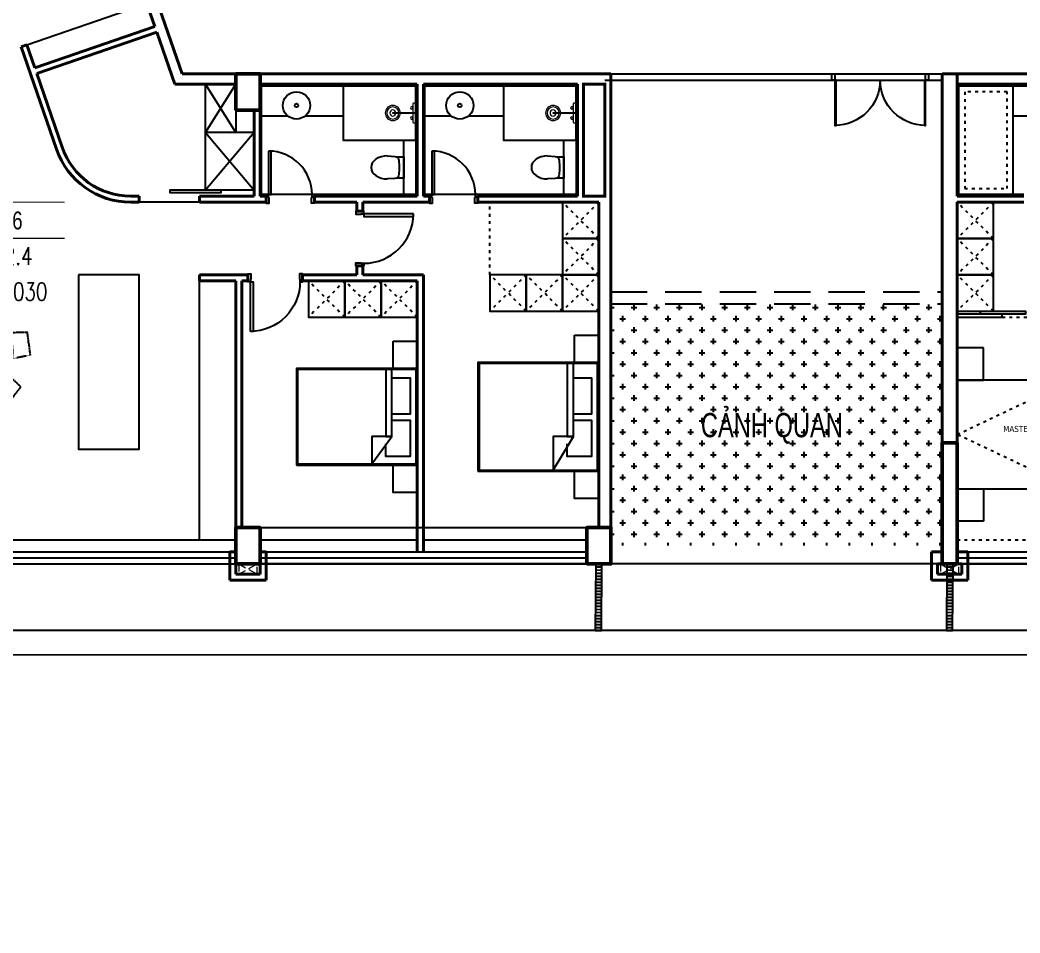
# Model space of a CAD drawing. Header units: millimetres. Extents: x -361654186 to 361255443, y -278569811 to 278836587.
# Drawn here: x -49292 to -32759, y 1469 to 16563 of the extents above; entities that cross this region are included whole.
import ezdxf
from ezdxf.enums import TextEntityAlignment as Align
from ezdxf.xclip import XClip

# ---------------------------------------------------------------- set-up
doc = ezdxf.new("R2010")
doc.units = ezdxf.units.MM
doc.header["$MEASUREMENT"] = 0
doc.header["$XCLIPFRAME"] = 0
doc.set_wipeout_variables(frame=1)
for name, pattern in [('220126_HDN_HBA typical plan$0$HIDDEN', [0.375, 0.25, -0.125]), ('220403_HDN_Penthouse Plan$0$HIDDEN', [0.375, 0.25, -0.125]), ('ACAD_ISO03W100', [30, 12, -18]), ('DASHED', [4.5, 3, -1.5]), ('HIDDEN', [0.375, 0.25, -0.125])]:
    doc.linetypes.add(name, pattern=pattern)
for name, color, linetype, lineweight in [('00_duong_QH', 7, 'Continuous', 9), ('A-NoiThat', 39, 'Continuous', 13), ('AUDIT_I_220808132811-11', 7, 'Continuous', 9), ('KT-Chuviet', 255, 'Continuous', 15), ('KT-Kich thuoc', 159, 'Continuous', 18), ('KT-lomo nuoc', 3, 'HIDDEN', 5), ('KT-Net cat', 1, 'Continuous', 40), ('KT-Net cot vach', 2, 'Continuous', 50), ('KT-Net thay', 7, 'Continuous', 15), ('KT-Net truc', 18, 'Continuous', 15)]:
    doc.layers.add(name, color=color, linetype=linetype, lineweight=lineweight)
for name, color, linetype in [('1DOOR', 1, 'Continuous'), ('1VinaPVC-Text', 9, 'Continuous'), ('220403_HDN_Penthouse Plan$0$BANQUET TABLE', 251, 'Continuous'), ('A-_FURN----_E-_N', 251, 'Continuous'), ('A-_SANIEQPT_E-_N', 251, 'Continuous'), ('A-CORE-OTLN', 6, 'Continuous'), ('A-FLOR-OVHD', 40, 'DASHED'), ('A-FLOR-STRS', 1, 'Continuous'), ('AUDIT_I_220808132811-12', 1, 'Continuous'), ('IDEA - dim', 251, 'Continuous'), ('Kaka - ph', 7, 'Continuous'), ('KT-Net manh', 139, 'Continuous'), ('Xref_ST_MBDV Cot vach 30.7.2022$0$KT-Text', 7, 'Continuous')]:
    doc.layers.add(name, color=color, linetype=linetype)
doc.styles.add('font unicode ccu', font='arial.ttf')
doc.styles.add('ROMANS', font='ROMANS.SHX')
doc.styles.add('Tahoma', font='tahoma.ttf')
doc.styles.add('Xref_ST_MBDV Cot vach 30.7.2022$0$Arial', font='arial.ttf', dxfattribs={"width": 0.7})

# ---------------------------------------------------------------- blocks, each defined once
blk = doc.blocks.new('Louvre')
for p, q in [((-390.067916277796, 975.9572027104441, 0.1512365001885502), (-295.1435544323176, 1008.729661013116, 0.1512365002144518)), ((-373.750619571656, 928.6946823777398, 0.1512365001885502), (-278.8262577261776, 961.4671406804118, 0.1512365002144518)), ((-357.4333228655159, 881.4321620450355, 0.1512365001885502), (-262.5089610200375, 914.2046203477075, 0.1512365002144518)), ((-341.1160261593759, 834.1696417123312, 0.1512365001885502), (-246.1916643138975, 866.9421000150032, 0.1512365002144518)), ((-324.7987294532359, 786.9071213796269, 0.1512365001885502), (-229.8743676077574, 819.6795796822989, 0.1512365002144518)), ((-308.4814327470958, 739.6446010469226, 0.1512365001885502), (-213.5570709016174, 772.4170593495946, 0.1512365002144518)), ((-292.1641360409558, 692.3820807142183, 0.1512365001885502), (-197.2397741954774, 725.1545390168903, 0.1512365002144518)), ((-275.8468393348157, 645.119560381514, 0.1512365001885502), (-180.9224774893373, 677.892018684186, 0.1512365002144518)), ((-259.5295426286757, 597.8570400488097, 0.1512365001885502), (-164.6051807831973, 630.6294983514817, 0.1512365002144518)), ((-243.2122459225357, 550.5945197161054, 0.1512365001885502), (-148.2878840770572, 583.3669780187774, 0.1512365002144518)), ((-226.8949492163956, 503.3319993834011, 0.1512365001885502), (-131.9705873709172, 536.1044576860731, 0.1512365002144518)), ((-210.5776525102556, 456.0694790506968, 0.1512365001885502), (-115.6532906647772, 488.8419373533688, 0.1512365002144518)), ((-194.2603558041155, 408.8069587179925, 0.1512365001885503), (-99.33599395863712, 441.5794170206646, 0.1512365002144518)), ((-177.9430590979755, 361.5444383852882, 0.1512365001885503), (-83.01869725249708, 394.3168966879603, 0.1512365002144518)), ((-161.6257623918355, 314.2819180525839, 0.1512365001885503), (-66.70140054635704, 347.054376355256, 0.1512365002144518)), ((-145.3084656856954, 267.0193977198796, 0.1512365001885503), (-50.38410384021699, 299.7918560225517, 0.1512365002144518)), ((-128.9911689795554, 219.7568773871753, 0.1512365001885503), (-34.06680713407695, 252.5293356898474, 0.1512365002144518)), ((-112.6738722734153, 172.494357054471, 0.1512365001885503), (-17.74951042793691, 205.2668153571431, 0.1512365002144518)), ((-96.35657556727529, 125.2318367217667, 0.1512365001885503), (-1.43221372179687, 158.0042950244388, 0.1512365002144518)), ((-80.03927886113524, 77.96931638906244, 0.1512365001885503), (14.88508298434317, 110.7417746917345, 0.1512365002144518)), ((-63.7219821549952, 30.70679605635814, 0.1512365001885503), (31.20237969048321, 63.47925435903016, 0.1512365002144518)), ((-47.40468544885516, -16.55572427634615, 0.1512365001885503), (47.51967639662325, 16.21673402632587, 0.1512365002144518))]:
    blk.add_line(p, q)
at = {"elevation": 0.1512365001885503}
blk.add_lwpolyline([(47.5188208874315, 16.2192119784886), (-311.4533339738846, 1055.970408101566), (-405.9933989513665, 1023.379364635679), (-47.40468544885516, -16.55572427634615)], close=True, dxfattribs=at)
blk = doc.blocks.new('P150')
for points in [[(-1.529999999999973, 0.1000000000000227), (-1.549999999999955, 0.1000000000000227), (-1.549999999999955, 0.8500000000000796), (-1.529999999999973, 0.8500000000000796)], [(-0.04999999999995453, 0.1000000000000227), (-0.06999999999993634, 0.1000000000000227), (-0.06999999999993634, 0.8500000000000796), (-0.04999999999995453, 0.8500000000000796)], [(-1.599999999999909, 0), (-1.549999999999955, 0), (-1.549999999999955, 0.1000000000000227), (-1.599999999999909, 0.1000000000000227)], [(-0.04999999999995453, 0), (0, 0), (0, 0.1000000000000227), (-0.04999999999995453, 0.1000000000000227)]]:
    blk.add_lwpolyline(points, close=True)
for centre, start, end in [((-1.549999999999955, 0.1000000000000227), 0, 90), ((-0.04999999999995453, 0.1000000000000227), 90, 180)]:
    blk.add_arc(centre, 0.7500000000000568, start, end)
blk = doc.blocks.new('TAG CAO DO SAN')
at = {"layer": 'KT-Net thay', "flags": 128}
blk.add_lwpolyline([(1526701.778855525, -266095.2298759429), (1526701.778855525, -266566.6584041911), (1527644.63591202, -266566.6584041911), (1527644.63591202, -266095.2298759429)], close=True, dxfattribs=at)
blk.add_wipeout([(1526701.778855525, -266095.2298759429), (1527644.6359120198, -266095.2298759429), (1527644.6359120198, -266566.65840419114), (1526701.778855525, -266566.65840419114)]).dxf.layer = 'KT-Net thay'
for points in [[(1526701.778855525, -266330.9441400666), (1527644.63591202, -266330.9441400666)], [(1526701.778855525, -266566.6584041911), (1527644.63591202, -266566.6584041911)]]:
    blk.add_lwpolyline(points, dxfattribs=at)
at = {"layer": 'KT-Chuviet', "color": 31, "style": 'ROMANS', "width": 0.75}
blk.add_text('DTTT:', height=117.8571320618522, dxfattribs=at).set_placement((1526748.92170835, -266507.8139601254))
at = {"layer": 'KT-Chuviet', "color": 31, "style": 'font unicode ccu', "width": 0.75}
blk.add_attdef('TÊNPHÒNG', text='', height=117.85713, dxfattribs=at).set_placement((1527175.308820772, -266213.4467624734), align=Align.MIDDLE_CENTER)
at = {"layer": 'KT-Chuviet', "color": 31, "ltscale": 15, "style": 'ROMANS', "width": 0.75, "flags": 8}
blk.add_attdef('CAO-DO', (1527091.943339912, -266507.7298381611), '', height=117.8571320618522, dxfattribs=at)
blk = doc.blocks.new('d800')
blk.add_line((760, 70), (40, 70))
for points in [[(40, 790), (40, 70), (85, 70), (85, 790)], [(50, 25), (40, 25), (40, 70), (0, 70), (0, -70), (50, -70)], [(750, 25), (760, 25), (760, 70), (800, 70), (800, -70), (750, -70)]]:
    blk.add_lwpolyline(points, close=True)
blk.add_arc((40, 70), 720, 0, 90)
blk = doc.blocks.new('d900n')
for points in [[(20, -50), (20, -40), (65, -40), (65, 0), (-65, 0), (-65, -50)], [(885, -40), (65, -40), (65, -85), (885, -85)], [(20, -850), (20, -860), (65, -860), (65, -900), (-65, -900), (-65, -850)]]:
    blk.add_lwpolyline(points, close=True)
blk.add_arc((65, -40), 820, 270, 0)
blk = doc.blocks.new('220403_HDN_Penthouse Plan$0$A$C3EC23B15')
at = {"layer": '220403_HDN_Penthouse Plan$0$BANQUET TABLE', "color": 8, "linetype": '220403_HDN_Penthouse Plan$0$HIDDEN'}
for p, q in [((109.4161423066398, 545.482148904237), (79.11080034682527, 171.7666173171019)), ((300.1110290592769, 545.4927881314652), (109.4161423066398, 545.482148904237)), ((300.1110290592769, 545.4927881314652), (490.8059158121468, 545.482148904237)), ((490.8059158121468, 545.482148904237), (521.1112577717286, 171.7666173168691))]:
    blk.add_line(p, q, dxfattribs=at)
for centre, radius, start, end in [((104.1038436582312, 171.1768834803952), 24.99999999999999, 178.6483042138502, 261.1493601646956), ((496.118214460439, 171.1768834803952), 24.99999999999999, 278.8506398287137, 1.351695779481583), ((300.2653979111928, 1066.822118149488), 941.8295144837301, 257.7392401244242, 269.9906090367983), ((299.9566602072446, 1066.822118149488), 941.8295144837301, 270.0093909698718, 282.2607598755758)]:
    blk.add_arc(centre, radius, start, end, dxfattribs=at)
blk = doc.blocks.new('220403_HDN_Penthouse Plan$0$dining')
blk.add_circle((-2632081.272624135, -10960261.05400072), 900)
blk.add_blockref('220403_HDN_Penthouse Plan$0$A$C3EC23B15', (-2632381.096482179, -10959636.05730305))
for p, rotation in [((-2632735.569048401, -10960032.11862306), 45.08728904840522), ((-2631858.32757775, -10959604.69226795), 315.6110233388363), ((-2632705.352869913, -10960562.7808056), 90.17457809681035), ((-2631459.042655415, -10959955.5297235), 270.5237342904312), ((-2632308.213325434, -10960916.0449442), 135.2618671452156), ((-2631425.593242355, -10960485.99791875), 225.4364452420259), ((-2631777.645673651, -10960884.21200066), 180.3491561936208)]:
    blk.add_blockref('220403_HDN_Penthouse Plan$0$A$C3EC23B15', p, dxfattribs=dict(rotation=rotation))
blk = doc.blocks.new('220126_HDN_HBA typical plan$0$210902_YS plan 330pm ver13$0$TOTO-WC-CW822J')
at = {"color": 0}
blk.add_lwpolyline([(-177.2072506700642, -119.1915361834399), (-175, 0), (175, 0), (177.2072506700642, -119.1915361836145)], dxfattribs=at)
blk.add_lwpolyline([(-190, -270), (-183.3947591906181, -144.5004246227618, -0.3908696114996718), (-115.4352058441145, -78.20653349565691), (-27.76706723973621, -75.77130742336158, -0.01388621073825284), (27.76706724101678, -75.77130742336158), (115.4352058439981, -78.20653349565691, -0.3908696114996718), (183.3947591905016, -144.5004246227618), (190, -270)], format="xyb", dxfattribs=at)
blk.add_ellipse((0, -270), major_axis=(0, -270), ratio=0.7037037037037037, start_param=4.71238898038469, end_param=7.853981633974483, dxfattribs=at)
blk = doc.blocks.new('A$C2A980E36')
at = {"ltscale": 0.5}
blk.add_lwpolyline([(-10, 0), (10, 0), (10, 400), (-10, 400)], close=True, dxfattribs=at)
blk.add_lwpolyline([(160, 60), (160, 30, -0.4142135623730916), (150, 20), (-150, 20, -0.4142135623730987), (-160, 30), (-160, 60.00000000000728, -0.414213562373095), (-150, 70.00000000000728), (150, 70, -0.4142135623730915)], format="xyb", close=True, dxfattribs=at)
for centre, radius in [((0, 400), 125), ((0, 400), 100), ((0, 400), 50), ((-85, 90.00000000000728), 20), ((85, 90), 20)]:
    blk.add_circle(centre, radius, dxfattribs=at)
blk = doc.blocks.new('*U178')
at = {"layer": 'A-_FURN----_E-_N', "linetype": 'Continuous'}
for points in [[(-800, 600), (-800, 1000), (-1250, 1000), (-1250, 600)], [(-800, -1000), (-800, 1000), (800.0000000000582, 1000), (800.0000000000582, -1000)], [(1250, 600), (1250, 1000), (800, 1000), (800, 600)], [(-780, -980), (-780, 980), (780.0000000000582, 980), (780.0000000000582, -980)]]:
    blk.add_lwpolyline(points, close=True, dxfattribs=at)
at = {"layer": 'A-_FURN----_E-_N', "linetype": '220126_HDN_HBA typical plan$0$HIDDEN', "ltscale": 500}
blk.add_lwpolyline([(-800, -1000), (-800, 1000), (800.0000000000582, 1000), (800.0000000000582, -1000)], close=True, dxfattribs=at)
at = {"layer": 'A-_FURN----_E-_N', "linetype": 'Continuous'}
for points in [[(-55, 580), (-55, 880), (-655.6054548919201, 880), (-655.6054548919201, 480), (-448.1151331290603, 480)], [(645.6054548844695, 580), (645.6054548844695, 880), (45, 880), (45, 580)], [(-780, 248.6659454330802), (-326.2632651105523, 580), (780.0000000000582, 580), (780.0000000000582, 480), (-326.2632651105523, 480), (-326.2632651105523, 580), (-326.2632651105523, 248.6659454330802), (-780, 248.6659454330802)]]:
    blk.add_lwpolyline(points, dxfattribs=at)
blk = doc.blocks.new('*U99')
at = {"layer": 'A-_FURN----_E-_N', "linetype": 'Continuous'}
for points in [[(-899.9999999999709, 600), (-899.9999999999709, 1000), (-1349.999999999971, 1000), (-1349.999999999971, 600)], [(-900.0000000000291, -1000), (-900.0000000000291, 1000), (900.0000000000291, 1000), (900.0000000000291, -1000)], [(1350.000000000029, 600), (1350.000000000029, 1000), (900.0000000000291, 1000), (900.0000000000291, 600)], [(-880.0000000000291, -980), (-880.0000000000291, 980), (880.0000000000291, 980), (880.0000000000291, -980)]]:
    blk.add_lwpolyline(points, close=True, dxfattribs=at)
at = {"layer": 'A-_FURN----_E-_N', "linetype": '220126_HDN_HBA typical plan$0$HIDDEN', "ltscale": 500}
blk.add_lwpolyline([(-900.0000000000291, -1000), (-900.0000000000291, 1000), (900.0000000000291, 1000), (900.0000000000291, -1000)], close=True, dxfattribs=at)
at = {"layer": 'A-_FURN----_E-_N', "linetype": 'Continuous'}
for points in [[(-54.9999999999709, 580), (-54.9999999999709, 880), (-655.605454891891, 880), (-655.605454891891, 480), (-448.1151331290312, 480)], [(645.6054548844986, 580), (645.6054548844986, 880), (45.0000000000291, 880), (45.0000000000291, 580)], [(-880.0000000000291, 248.6659454330802), (-326.2632651105232, 580), (880.0000000000291, 580), (880.0000000000291, 480), (-326.2632651105232, 480), (-326.2632651105232, 580), (-326.2632651105232, 248.6659454330802), (-880.0000000000291, 248.6659454330802)]]:
    blk.add_lwpolyline(points, dxfattribs=at)
blk = doc.blocks.new('skvl2')
at = {"layer": 'A-_FURN----_E-_N', "linetype": 'Continuous'}
for points in [[(-5.820766091346741e-11, 5979.999999998196), (-600.0000000000582, 5979.999999998196), (-600.0000000000582, 5379.999999998196), (-5.820766091346741e-11, 5379.999999998196)], [(-5.820766091346741e-11, 5379.999999998196), (-600.0000000000582, 5379.999999998196), (-600.0000000000582, 4779.999999998196), (-5.820766091346741e-11, 4779.999999998196)], [(-4200.000000000058, 4679.999999998181), (-4800.000000000058, 4679.999999998181), (-4800.000000000058, 4079.999999998181), (-4200.000000000058, 4079.999999998181)], [(-3600.000000000058, 4679.999999998181), (-4200.000000000058, 4679.999999998181), (-4200.000000000058, 4079.999999998181), (-3600.000000000058, 4079.999999998181)], [(-3000.000000000058, 4679.999999998181), (-3600.000000000058, 4679.999999998181), (-3600.000000000058, 4079.999999998181), (-3000.000000000058, 4079.999999998181)], [(-1200.000000000058, 4779.999999998196), (-1800.000000000058, 4779.999999998196), (-1800.000000000058, 4179.999999998196), (-1200.000000000058, 4179.999999998196)], [(-600.0000000000582, 4779.999999998196), (-1200.000000000058, 4779.999999998196), (-1200.000000000058, 4179.999999998196), (-600.0000000000582, 4179.999999998196)], [(-5.820766091346741e-11, 4779.999999998196), (-600.0000000000582, 4779.999999998196), (-600.0000000000582, 4179.999999998196), (-5.820766091346741e-11, 4179.999999998196)]]:
    blk.add_lwpolyline(points, close=True, dxfattribs=at)
at = {"layer": 'IDEA - dim'}
for p, q in [((-9456.093773221452, 8579.232080438785), (-7471.067919248344, 9264.558542103841)), ((-6499.999999999782, 7129.999999998196), (-6499.999999999782, 7929.99999999821)), ((-5999.999999999869, 7129.99999999821), (-6499.999999999782, 7929.99999999821)), ((-6499.999999999782, 7129.99999999821), (-5999.999999999869, 7929.99999999821)), ((-5999.999999999884, 7499.99999999821), (-5999.999999999869, 7129.99999999821)), ((-6499.999999999818, 6179.99999999821), (-6499.999999999782, 7129.999999998196)), ((-5699.999999999818, 7129.99999999821), (-6499.999999999782, 7129.999999998196)), ((-6499.999999999782, 7129.999999998196), (-5699.999999999818, 6179.99999999821)), ((-5699.999999999818, 7129.99999999821), (-6499.999999999818, 6179.99999999821)), ((-5699.999999999818, 7129.99999999821), (-5699.999999999818, 6179.99999999821)), ((-5699.999999999818, 6179.99999999821), (-6499.999999999818, 6179.99999999821)), ((-6600, 5979.99999999821), (-7600.000000000007, 5979.99999999821)), ((-6600, 400.0000000003929), (-6600.000000000007, 4679.99999999821)), ((-5600, 600.0000000000146), (-200, 599.9999999999854))]:
    blk.add_line(p, q, dxfattribs=at)
for points in [[(-18603.93182025675, 12614.81907458622), (-14992.93625806062, 2155.692569544146, 0.3198757453656702), (-11968.13510910986, 3.92901711165905e-10), (-5.820766091346741e-11, 3.92901711165905e-10)], [(-16692.00512862294, 8302.680788297861), (-14614.83611444217, 2286.230998352126, 0.3198757453656691), (-11968.13510910985, 400.0000000003929), (-6000, 400.0000000003929)], [(-16975.58024109754, 8204.77698048127), (-14898.41122215602, 2188.327176746141, 0.3198757453656701), (-11968.13510910986, 100.0000000003929), (-6000, 100.0000000003929)], [(-16881.05520043219, 8237.41157389387), (-14803.88618625142, 2220.961783948136, 0.3198757453656692), (-11968.13510910986, 200.0000000003929), (-6000, 200.0000000003929)]]:
    blk.add_lwpolyline(points, format="xyb", dxfattribs=at)
for points in [[(-5574.999999999884, 7904.99999999821), (-3025.000000000058, 7904.99999999821), (-3025.000000000058, 6104.999999998196), (-5574.999999999884, 6104.999999998196)], [(-3025.000000000058, 7004.999999998254), (-3025.000000000058, 7904.999999998254), (-4225.000000000058, 7904.999999998254), (-4225.000000000058, 7004.999999998254)], [(-2875.000000000065, 7904.99999999821), (-375.0000000000509, 7904.99999999821), (-375.0000000000509, 6104.99999999821), (-2875.000000000065, 6104.99999999821)], [(-375.0000000000509, 7004.999999998268), (-375.0000000000509, 7904.999999998268), (-1575.000000000051, 7904.999999998268), (-1575.000000000051, 7004.999999998268)], [(-3025.000000000058, 7004.999999998254), (-3025.000000000058, 6104.999999998196), (-3225.000000000058, 6104.999999998196), (-3225.000000000058, 7004.999999998254)], [(-375.0000000000509, 7004.999999998268), (-375.0000000000509, 6104.99999999821), (-575.0000000000509, 6104.99999999821), (-575.0000000000509, 7004.999999998268)], [(-6241.09025178459, 6179.99999999821), (-7089.661348949012, 6179.99999999821), (-7089.661348949012, 6138.906893610765), (-6241.09025178459, 6138.906893610765)]]:
    blk.add_lwpolyline(points, close=True, dxfattribs=at)
for points in [[(-5138.921356175044, 7404.99999999821), (-5574.999999999884, 7404.99999999821), (-5574.999999999884, 7904.99999999821), (-4225.000000000058, 7904.99999999821), (-4225.000000000058, 7404.99999999821), (-4856.07864370192, 7404.99999999821)], [(-2438.921356175226, 7404.99999999821), (-2875.000000000065, 7404.99999999821), (-2875.000000000065, 7904.99999999821), (-1575.000000000051, 7904.99999999821), (-1575.000000000051, 7404.99999999821), (-2156.078643702102, 7404.99999999821)], [(-8600.000000000007, 4779.999999998239), (-8600.000000000007, 1900.000000000393), (-7600, 1900.000000000393), (-7600, 4779.999999998239), (-8600.000000000007, 4779.999999998239)], [(-5600, 400.0000000003929), (-3000.000000000058, 400.0000000003929)], [(-2900.000000000058, 400.0000000003929), (-200, 400.0000000003929)], [(-5600, 200.0000000003929), (-200, 200.0000000003929)], [(-5600, 100.0000000003929), (-200, 100.0000000003929)]]:
    blk.add_lwpolyline(points, dxfattribs=at)
for centre, radius in [((-4997.499999938482, 7579.99999999821), 225), ((-2297.499999938664, 7579.99999999821), 225), ((-4997.499999938482, 7579.99999999821), 30), ((-2297.499999938664, 7579.99999999821), 30)]:
    blk.add_circle(centre, radius, dxfattribs=at)
at = {"layer": 'Kaka - ph', "color": 6, "const_width": 50}
blk.add_lwpolyline([(99.99999999994179, 7929.99999999821), (-250.0000000000582, 7929.99999999821), (-250.0000000000582, 6079.999999998225), (99.99999999994179, 6079.999999998225)], close=True, dxfattribs=at)
at = {"layer": 'KT-Net cat'}
for p, q in [((-7568.971699486203, 9548.133664099987), (-7340.529545597856, 8886.458379442294)), ((-9325.555399570963, 8201.131917777238), (-7340.529545597856, 8886.458379442294)), ((-9292.920806158356, 8106.606877111888), (-7307.894952185234, 8791.933338776915)), ((-7307.894952185241, 8791.933338776915), (-7010.314079838397, 7929.99999999821)), ((-9550.618813886846, 8546.59748702617), (-9456.093773221444, 8579.2320804388)), ((-8966.856981552555, 6855.750285634131), (-9550.618813886846, 8546.59748702617)), ((-9325.55539957097, 8201.131917777238), (-9456.093773221452, 8579.2320804388)), ((-8872.331940887176, 6888.384879046745), (-9292.920806158363, 8106.606877111888)), ((199.9999999999418, 8099.99999999821), (-6889.159737674287, 8099.99999999821)), ((199.9999999999418, 599.9999999999854), (199.9999999999418, 8099.99999999821)), ((-7010.314079838397, 7929.99999999821), (-5999.999999999884, 7929.99999999821)), ((-5599.999999999884, 7929.99999999821), (-3000.000000000058, 7929.99999999821)), ((-3000.000000000058, 7929.99999999821), (-3000.000000000058, 6079.999999998196)), ((-2900.000000000065, 7929.99999999821), (-350.0000000000582, 7929.99999999821)), ((-2900.000000000058, 7929.99999999821), (-2900.000000000051, 6079.999999998196)), ((-350.0000000000582, 7929.99999999821), (-350.0000000000582, 6079.999999998225)), ((-250.0000000000582, 7929.99999999821), (-250.0000000000582, 6079.999999998225)), ((-250.0000000000582, 7929.99999999821), (99.99999999994179, 7929.99999999821)), ((99.99999999994179, 6079.999999998225), (99.99999999994179, 7929.99999999821)), ((-5699.999999999818, 6079.99999999821), (-5699.999999999767, 7499.99999999821)), ((-5599.999999999884, 6079.999999998181), (-5599.999999999884, 7499.99999999821)), ((-7600.000000000007, 6079.99999999821), (-7738.031452902542, 6079.99999999821)), ((-7600.000000000007, 5979.99999999821), (-7738.031452902542, 5979.99999999821)), ((-7600.000000000007, 5979.99999999821), (-7600.000000000007, 6079.999999998196)), ((-5699.999999999818, 6079.99999999821), (-6600, 6079.999999998196)), ((-6600, 5979.99999999821), (-6600, 6079.999999998196)), ((-5999.999999999942, 5979.99999999821), (-6600, 5979.99999999821)), ((-5999.999999999942, 5979.99999999821), (-5499.999999999884, 5979.99999999821)), ((-5599.999999999884, 6079.999999998181), (-5499.999999999884, 6079.999999998181)), ((-5499.999999999891, 5979.999999998225), (-5499.999999999876, 6079.999999998181)), ((-4699.999999999884, 6079.999999998181), (-3000.000000000058, 6079.999999998181)), ((-4699.999999999891, 5979.999999998225), (-4699.999999999891, 6079.999999998181)), ((-4699.999999999884, 5979.99999999821), (-4000.000000000087, 5979.99999999821)), ((-4000.000000000073, 5979.99999999821), (-4000.00000000008, 5829.999999998181)), ((-3900.000000000051, 5979.99999999821), (-3900.000000000051, 5829.999999998196)), ((-3900.000000000051, 5979.99999999821), (-2800.000000000044, 5979.99999999821)), ((-2900.000000000051, 6079.999999998181), (-2800.000000000036, 6079.999999998196)), ((-2800.000000000058, 5979.999999998239), (-2800.000000000044, 6079.999999998196)), ((-2000.000000000058, 6079.999999998196), (-350.0000000000509, 6079.99999999821)), ((-2000.000000000058, 5979.999999998239), (-2000.000000000058, 6079.999999998196)), ((-2000.000000000058, 5979.99999999821), (-5.820766091346741e-11, 5979.99999999821)), ((-250.0000000000582, 6079.999999998225), (99.99999999994179, 6079.999999998225)), ((-5.820766091346741e-11, 5979.99999999821), (-5.820766091346741e-11, 599.9999999999854)), ((-4000.000000000073, 5829.999999998181), (-3900.000000000036, 5829.999999998196)), ((-4000.00000000008, 4929.999999998181), (-4000.000000000065, 4779.999999998166)), ((-4000.000000000073, 4929.999999998181), (-3900.000000000044, 4929.999999998181)), ((-3900.000000000044, 4929.999999998181), (-3900.000000000058, 4779.99999999821)), ((-6600.000000000007, 4779.999999998225), (-5800.000000000015, 4779.99999999821)), ((-6600.000000000007, 4679.99999999821), (-6600.000000000015, 4779.999999998225)), ((-6600.000000000007, 4679.999999998225), (-6000, 4679.999999998225)), ((-6000, 599.9999999999854), (-6000, 4679.999999998225)), ((-5900, 599.9999999999854), (-5900.000000000007, 4679.99999999821)), ((-5900, 4679.99999999821), (-5800.000000000036, 4679.999999998196)), ((-5800.000000000015, 4679.999999998196), (-5800.000000000007, 4779.999999998225)), ((-4900.000000000015, 4779.99999999821), (-4000.000000000073, 4779.99999999821)), ((-4900.000000000015, 4679.999999998196), (-4900.000000000007, 4779.999999998225)), ((-4900.000000000029, 4679.999999998196), (-3000.000000000051, 4679.999999998196)), ((-3900.000000000051, 4779.99999999821), (-2900.000000000051, 4779.999999998196)), ((-3000.000000000058, 4679.999999998181), (-3000.000000000058, 200.0000000003929)), ((-2900.000000000051, 4779.999999998196), (-2900.000000000058, 200.0000000003929))]:
    blk.add_line(p, q, dxfattribs=at)
blk.add_lwpolyline([(-7408.279130355084, 9603.612472901434), (-6889.159737674287, 8099.99999999821)], dxfattribs=at)
for radius in [1300, 1200]:
    blk.add_arc((-7738.031452902542, 7279.99999999821), radius, 199.0471379532244, 270, dxfattribs=at)
at = {"layer": 'KT-Net cot vach'}
for points in [[(-5999.999999999884, 7499.99999999821), (-5599.999999999884, 7499.999999998239), (-5599.999999999884, 8099.999999998239), (-5999.999999999884, 8099.99999999821)], [(-6000, -1.455191522836685e-11), (-5600, 1.455191522836685e-11), (-5600, 600.0000000000146), (-6000, 599.9999999999854)], [(-200, -1.455191522836685e-11), (200, 1.455191522836685e-11), (200, 600.0000000000146), (-200, 599.9999999999854)]]:
    blk.add_lwpolyline(points, close=True, dxfattribs=at)
at = {"layer": 'KT-Net manh', "linetype": 'ACAD_ISO03W100', "ltscale": 4}
for p, q in [((-1800.000000000058, 4779.999999998196), (-1800.000000000058, 5979.99999999821)), ((-5.820766091346741e-11, 5379.999999998196), (-600.0000000000582, 5979.999999998196)), ((-5.820766091346741e-11, 5979.999999998196), (-600.0000000000582, 5379.999999998196)), ((-5.820766091346741e-11, 4779.999999998196), (-600.0000000000582, 5379.999999998196)), ((-5.820766091346741e-11, 5379.999999998196), (-600.0000000000582, 4779.999999998196)), ((-4200.000000000058, 4079.999999998181), (-4800.000000000058, 4679.999999998181)), ((-4200.000000000058, 4679.999999998181), (-4800.000000000058, 4079.999999998181)), ((-3600.000000000058, 4079.999999998181), (-4200.000000000058, 4679.999999998181)), ((-3600.000000000058, 4679.999999998181), (-4200.000000000058, 4079.999999998181)), ((-3000.000000000058, 4079.999999998181), (-3600.000000000058, 4679.999999998181)), ((-3000.000000000058, 4679.999999998181), (-3600.000000000058, 4079.999999998181)), ((-1200.000000000058, 4179.999999998196), (-1800.000000000058, 4779.999999998196)), ((-1200.000000000058, 4779.999999998196), (-1800.000000000058, 4179.999999998196)), ((-600.0000000000582, 4179.999999998196), (-1200.000000000058, 4779.999999998196)), ((-600.0000000000582, 4779.999999998196), (-1200.000000000058, 4179.999999998196)), ((-5.820766091346741e-11, 4179.999999998196), (-600.0000000000582, 4779.999999998196)), ((-5.820766091346741e-11, 4779.999999998196), (-600.0000000000582, 4179.999999998196))]:
    blk.add_line(p, q, dxfattribs=at)
at = {"layer": 'A-_FURN----_E-_N', "linetype": 'Continuous', "extrusion": (0, 0, -1), "xscale": -1, "zscale": -1, "rotation": 359.9978847988313}
for p in [(5499.999999999884, 6035.000000045897), (2799.999999454907, 6035.000000045911)]:
    blk.add_blockref('d800', p, dxfattribs=at)
at = {"layer": 'A-_SANIEQPT_E-_N', "extrusion": (0, 0, -1), "xscale": -1, "zscale": -1, "rotation": 90}
for p in [(3225.000000000058, 6554.999999998196), (575.0000000000509, 6554.99999999821)]:
    blk.add_blockref('220126_HDN_HBA typical plan$0$210902_YS plan 330pm ver13$0$TOTO-WC-CW822J', p, dxfattribs=at)
at = {"layer": 'A-NoiThat', "extrusion": (0, 0, -1), "zscale": -1, "rotation": 269.9999999999999}
for p in [(3005.000000000058, 7454.999999998254), (355.0000000000509, 7454.999999998268)]:
    blk.add_blockref('A$C2A980E36', p, dxfattribs=at)
at = {"layer": 'IDEA - dim', "extrusion": (0, 0, -1), "xscale": -1, "zscale": -1, "rotation": 359.9978847988547}
blk.add_blockref('d900n', (3950.000000000058, 5829.999999998181), dxfattribs=at)
at = {"layer": 'IDEA - dim', "extrusion": (-1.024264892530838e-19, 2.533355284771877e-20, -1), "zscale": -1, "rotation": 308.2787535074809}
blk.add_blockref('220403_HDN_Penthouse Plan$0$dining', (10245001.82752502, 4727057.81849699), dxfattribs=at)
at = {"layer": 'IDEA - dim', "extrusion": (0, 0, -1), "zscale": -1, "rotation": 270.0021152011453}
blk.add_blockref('d900n', (5800.000000000015, 4729.999999801119), dxfattribs=at)
at = {"layer": 'IDEA - dim', "xscale": -1, "rotation": 270.0000000000002}
for name, p in [('*U178', (-4000.000000000058, 2432.57421637098)), ('*U99', (-1000.000000000058, 2432.57421637098))]:
    blk.add_blockref(name, p, dxfattribs=at)
blk = doc.blocks.new('*U269')
at = {"layer": 'KT-lomo nuoc', "ltscale": 500}
for p, q in [((294.58993685903, 56.70727108601527), (32.13938861173494, -166.9435946057907)), ((326.7293254707648, -110.2270264674359), (-6.776263578034403e-21, -0.009297052340116354))]:
    blk.add_line(p, q, dxfattribs=at)
blk.add_lwpolyline([(294.58993685903, 56.70727108601527), (326.7293254707648, -110.2270264674359), (32.13938861173494, -166.9435946057907), (-6.776263578034403e-21, -0.009297052340116354)], close=True, dxfattribs=at)
blk = doc.blocks.new('CTN TN T39')
at = {"layer": 'KT-Net cat'}
for p, q in [((-41900.28382470789, -19299.81981076007, -1.274720251670728e-07), (-41900.28382470789, -19769.81981076007, -1.274720251670728e-07)), ((-41900.28382470789, -19299.81981076007, -1.274720251670728e-07), (-41800.62859625265, -19299.81981076007, -1.274720251670728e-07)), ((-41400.62859625265, -19299.81981076007, -1.274720251670728e-07), (-41300.2838247079, -19299.81981076007, -1.274720251670728e-07)), ((-41300.2838247079, -19299.81981076007, -1.274720251670728e-07), (-41300.2838247079, -19769.81981076007, -1.274720251670728e-07)), ((-30300.28382470788, -19299.81981076007, -1.243700894146732e-07), (-30300.28382470788, -19769.81981076007, -1.243700894146732e-07)), ((-30300.28382470788, -19299.81981076007, -1.243700894146732e-07), (-30125.62859625267, -19299.81981076007, -1.243700894146732e-07)), ((-29875.56636811577, -19299.81981076007, -1.243700894146732e-07), (-29700.28382470789, -19299.81981076007, -1.243700894146732e-07)), ((-29700.28382470789, -19299.81981076007, -1.243700894146732e-07), (-29700.28382470789, -19769.81981076007, -1.243700894146732e-07)), ((-41800.28382470789, -19669.81981076007, -1.274720251670728e-07), (-41800.28382470789, -19499.81981076007, -1.274720251670728e-07)), ((-41800.28382470789, -19499.81981076007, -1.274720251670728e-07), (-41400.2838247079, -19499.81981076007, -1.274720251670728e-07)), ((-41400.2838247079, -19669.81981076007, -1.274720251670728e-07), (-41400.2838247079, -19499.81981076007, -1.274720251670728e-07)), ((-30200.28382470788, -19669.81981076007, -1.243700894146732e-07), (-30200.28382470788, -19499.81981076007, -1.243700894146732e-07)), ((-30200.28382470788, -19499.81981076007, -1.243700894146732e-07), (-29800.28382470789, -19499.81981076007, -1.243700894146732e-07)), ((-29800.28382470789, -19669.81981076007, -1.243700894146732e-07), (-29800.28382470789, -19499.81981076007, -1.243700894146732e-07)), ((-41800.28382470789, -19669.81981076007, -1.274720251670728e-07), (-41400.2838247079, -19669.81981076007, -1.274720251670728e-07)), ((-30200.28382470788, -19669.81981076007, -1.243700894146732e-07), (-29800.28382470789, -19669.81981076007, -1.243700894146732e-07)), ((-41300.2838247079, -19769.81981076007, -1.274720251670728e-07), (-41900.28382470789, -19769.81981076007, -1.274720251670728e-07)), ((-29700.28382470789, -19769.81981076007, -1.243700894146732e-07), (-30300.28382470788, -19769.81981076007, -1.243700894146732e-07))]:
    blk.add_line(p, q, dxfattribs=at)
at = {"layer": 'KT-lomo nuoc', "linetype": 'HIDDEN', "xscale": -0.9999999999999997, "rotation": 10.8976534755902}
for p in [(-41450.56812577212, -19499.99091459217, -1.682297209464324e-07), (-29850.56812577212, -19499.99091459217, -1.68334515954412e-07)]:
    blk.add_blockref('*U269', p, dxfattribs=at)
blk = doc.blocks.new('skvl3')
at = {"layer": 'A-_FURN----_E-_N', "linetype": 'Continuous'}
for points in [[(-16675, 5980), (-17275, 5980), (-17275, 5380), (-16675, 5380)], [(-16675, 5380), (-17275, 5380), (-17275, 4780), (-16675, 4780)], [(-16675, 4780), (-17275, 4780), (-17275, 4180), (-16675, 4180)]]:
    blk.add_lwpolyline(points, close=True, dxfattribs=at)
at = {"layer": 'IDEA - dim'}
for points in [[(-16172.4999999386, 6105), (-17250, 6105), (-17250, 7905), (-13774.99429227412, 7905), (-13774.99429227412, 6105), (-15372.4999999386, 6105)], [(-15953.91850237437, 7404.999999999942), (-16350, 7404.999999999942), (-16350, 7904.999999999942), (-15274.99429227411, 7904.999999999942), (-15274.99429227411, 7404.999999999942), (-15671.07578989975, 7404.999999999942)], [(-17275, 200), (-13100, 200)], [(-17275, 100), (-13100, 100)], [(-17275, 0), (-8825, 0)]]:
    blk.add_lwpolyline(points, dxfattribs=at)
for points in [[(-17250, 7905), (-17250, 6105), (-16350, 6105), (-16350, 7905)], [(-16889.22004474513, 4180), (-16145.46861781366, 4180), (-16145.46861781366, 4130), (-16889.22004474513, 4130)], [(-16531.24857306853, 4130.000000000015), (-17275, 4130.000000000015), (-17275, 4080.000000000029), (-16531.24857306853, 4080.000000000029)], [(-16839.96677449776, 3570.002213721105), (-17274.96677449776, 3570.002213721105), (-17274.96677449776, 3040.002214420121), (-16839.96677449776, 3040.002214420121)], [(-17275.03322550243, 1240.002215646731), (-15375.03322679717, 1239.932072919357), (-15374.9667757923, 3039.932071692776), (-17274.96677449753, 3040.002214420121)], [(-16839.96677449776, 709.8619308910274), (-17274.96677449776, 709.8619308910274), (-17274.96677449776, 1239.861930192012), (-16839.96677449776, 1239.861930192012)]]:
    blk.add_lwpolyline(points, close=True, dxfattribs=at)
at = {"layer": 'KT-Net cat'}
for p, q in [((-17525, 2000), (-17525, 8100)), ((-17275, 8100), (-17525, 8100)), ((-17275, 8100), (-10414.99999994041, 8100)), ((-17275, 6080), (-17275, 8100)), ((-13749.99429227412, 7930), (-17275, 7930)), ((-16172.4999999386, 6080.000000000015), (-17275, 6079.999999999985)), ((-16172.4999999386, 5980), (-17275, 5979.999999999985)), ((-17275, 2000), (-17275, 5979.999999999985))]:
    blk.add_line(p, q, dxfattribs=at)
at = {"layer": 'KT-Net cot vach'}
blk.add_lwpolyline([(-17525, 0), (-17275, 0), (-17275, 2000), (-17525, 2000)], close=True, dxfattribs=at)
at = {"layer": 'KT-Net manh', "linetype": 'ACAD_ISO03W100', "ltscale": 4}
for p, q in [((-16675, 5380), (-17275, 5980)), ((-16675, 5980), (-17275, 5380)), ((-16675, 4780), (-17275, 5380)), ((-16675, 5380), (-17275, 4780)), ((-16675, 4180), (-17275, 4780)), ((-16675, 4780), (-17275, 4180)), ((-16531.24857306853, 4080.000000000029), (-15043.74571920559, 4080.000000000015))]:
    blk.add_line(p, q, dxfattribs=at)
blk.add_lwpolyline([(-17150, 7805), (-17150, 6205), (-16450, 6205), (-16450, 7805)], close=True, dxfattribs=at)
for points in [[(-15375.03322679717, 1239.932072919357), (-17275, 2140.002215033426), (-15374.9667757923, 3039.932071692776)], [(-17275, 400), (-13100, 400)]]:
    blk.add_lwpolyline(points, dxfattribs=at)
at = {"layer": '1VinaPVC-Text', "style": 'Tahoma', "text_generation_flag": 6}
blk.add_text('MASTER BED', height=100, rotation=180, dxfattribs=at).set_placement((-16513.03361782805, 2181.820290425792))

msp = doc.modelspace()

# ---------------------------------------------------------------- hatches: boundary and pattern name
at = {"layer": 'A-CORE-OTLN'}
h = msp.add_hatch(dxfattribs=at)
h.set_pattern_fill('CROSS', color=74, scale=750)
h.set_pattern_definition([(0, (0, 0), (187.5, 187.5), [93.75, -281.25]), (90, (46.875, -46.875), (-187.5, 187.5), [93.75, -281.25])])
h.paths.add_polyline_path([(-34048.11210799352, 7875.271679482354), (-39523.11210799363, 7875.271679482354), (-39523.11210799363, 11870.41426765404), (-34048.11210799352, 11870.41426765404)])

# ---------------------------------------------------------------- linework, layer by layer
at = {"layer": '00_duong_QH', "color": 251, "extrusion": (7.523163845262638e-37, 3.294527862871537e-06, 0.999999999994573)}
for points, elevation in [([(-67604.90176965017, 47058.39912733252), (-68012.35213467944, 48238.59925555533), (-68352.7775920881, 49264.16743229667, -0.5721348877573081), (-63965.76528848056, 55577.01043614166), (-63965.76528848056, 55577.01043614166), (-48893.15507076029, 51221.8753065636, -0.2600440029321422), (-45962.54642387945, 48619.04614140372), (-41822.53524546418, 36692.46096062789), (-40100.12540238816, 31673.68885131387, -0.0851587331875401), (-39798.75989159103, 29842.68546976995), (-39808.92737174686, 28170.41426536841), (-36873.04880857747, 28170.41426506306, -0.4853325089058095), (-36573.04880857747, 28570.41426536816), (-8455.935960193165, 28570.41426536828, -0.3325647711405137), (-3256.018511441536, 23917.1142295496), (-1689.895764558576, 16401.97386651206), (-1650.919857262634, 16200.17874522433), (-808.112200611271, 12371.35466469432, -0.4743644406092647), (-5967.075183934532, 6070.414265491208), (-38752.01715990249, 6070.414265491208), (-51104.45668749418, 6070.414265491208, -0.3210444216618651), (-56306.86537627783, 9785.724047365324), (-64631.75485163089, 33863.92235340727, 0.4109426663344203), (-65278.70866109524, 34182.93354594751)], 0.0001118480136267225), ([(-1001.103291434236, 10781.13626811015, -0.3653099340486283), (-5967.075183934532, 6470.4142654891), (-51150.28156369273, 6480.201532114244, -0.3200235889152288), (-55927.08832674194, 9911.412456889797), (-64253.71253836621, 33994.628165753, 0.4141945204049854), (-65414.78874716815, 34559.15165555495)], 0.0001118479985628557)]:
    msp.add_lwpolyline(points, format="xyb", dxfattribs=dict(at, elevation=elevation))
at = {"layer": 'A-FLOR-OVHD', "ltscale": 200, "extrusion": (-1.869594776695806e-08, 3.294474814105277e-06, 0.9999999999945731)}
for points, elevation in [([(-39523.11210799353, 12070.41426757111), (-34048.11210799342, 12070.41426361063)], 0.0450553548277373), ([(-39523.11210799353, 11870.41426757219), (-34048.11210799342, 11870.41426361171)], 0.04439645986491624)]:
    msp.add_lwpolyline(points, dxfattribs=dict(at, elevation=elevation))
at = {"layer": 'A-FLOR-STRS', "extrusion": (-1.869594776695806e-08, 3.294474814105277e-06, 0.9999999999945731), "elevation": 1.274566941811212}
for points in [[(-39623.04880854703, 15670.41426764263), (-34023.04880856379, 15670.41426356764)], [(-39623.04880854704, 15570.41426764243), (-34023.04880854517, 15570.41426359167)]]:
    msp.add_lwpolyline(points, dxfattribs=at)
at = {"layer": 'AUDIT_I_220808132811-11', "elevation": 1.118653840330035e-10}
for points in [[(-69193.30637793962, 45106.94538376515), (-71608.1864139596, 52101.56739371823, 0.3643585262583712), (-76316.22335844932, 54156.43183834734), (-105251.9352621367, 44174.19969281304, 0.4519047578513394), (-107468.3438809715, 38521.09209036868), (-99355.11827815927, 24907.26294026687, 0.3106788684848847), (-93192.10733060946, 22936.01019137065), (-70669.28839360591, 30727.35068784084, 0.2299220823866625), (-70384.42438073768, 31142.11707953032), (-70163.5028950428, 32158.79582633424, -0.2789899883790971), (-69704.65776879725, 32660.41716485852), (-65284.34999406405, 34181.01764491672, -0.4143403845293878), (-64631.75593334515, 33863.92266496111), (-56302.53957563499, 9773.209654329607, 0.3197537419032749), (-51104.45776920792, 6070.414576894196), (-5967.076265649608, 6070.414576894196, 0.4808685683322463), (-826.5305198472488, 12501.31484621731), (-1435.178516525935, 15196.44977959126), (-1480.444214880918, 15396.89038598386), (-3255.875840012217, 23916.51383658944)], [(-70845.12051004774, 31089.782421079, 0.2042794764179826), (-70778.81381965932, 31210.8950284007), (-70555.0259661799, 32240.76477470333, -0.275411558420597), (-69827.17790521812, 33041.27588947146), (-65414.78982888313, 34559.1519671125, -0.4141945204059637), (-64253.71362008006, 33994.62847730762), (-55924.4972624403, 9903.915466879786, 0.3197537419032751), (-51104.4577692079, 6470.414576894196), (-5967.076265649608, 6470.414576894196, 0.3653099340488337), (-1001.104373147871, 10781.13657953867)]]:
    msp.add_lwpolyline(points, format="xyb", dxfattribs=at)
at = {"layer": 'AUDIT_I_220808132811-12', "elevation": 1.118653840330035e-10}
msp.add_lwpolyline([(-3451.245405696318, 23873.67628466466), (-1010.079634733687, 12403.0427114073, -0.4770525089971996), (-4922.461312128697, 7570.414576893061), (-45715.90535608026, 7570.414576894196)], format="xyb", dxfattribs=at)

# ---------------------------------------------------------------- block references
at = {"layer": '1DOOR', "extrusion": (-1.856180832161364e-08, 3.294476318053502e-06, 0.9999999999945731), "xscale": -999.9999999999993, "yscale": 1000.000000000001, "zscale": 999.9999999999997, "rotation": 180.0000001036982}
msp.add_blockref('P150', (-34270.51007244295, 15670.41426583433, 1.241961415356863), dxfattribs=at)
at = {"layer": 'IDEA - dim'}
for name, p in [('skvl2', (-39723.11210799357, 7570.594820228667, -2.134706158919926e-05)), ('skvl3', (-16523.11210799351, 7570.594820230297, -2.13470615894213e-05))]:
    msp.add_blockref(name, p, dxfattribs=at)
at = {"layer": 'KT-Net manh', "rotation": 340.6055111508006}
for p in [(-39729.9276829673, 6470.593546493677, -0.1512365000766848), (-33923.26498244658, 6470.593546494078, -0.1511605518394024)]:
    msp.add_blockref('Louvre', p, dxfattribs=at)

# ---------------------------------------------------------------- texts
at = {"layer": 'Xref_ST_MBDV Cot vach 30.7.2022$0$KT-Text', "extrusion": (-8.167062429397713e-08, 6.124997595946424e-10, 0.9999999999999968), "style": 'Xref_ST_MBDV Cot vach 30.7.2022$0$Arial', "width": 0.7}
msp.add_text('CẢNH QUAN', height=400, dxfattribs=at).set_placement((-36861.07325005785, 9665.437105485844, -0.006050283709732222), align=Align.CENTER)

# ---------------------------------------------------------------- next in the draw order: block references
at = {"layer": 'KT-Net truc'}
ref = msp.add_blockref('TAG CAO DO SAN', (-3867667.518459432, 678782.6460104778), dxfattribs=dict(at, xscale=2.5, yscale=2.5, zscale=2.5))
XClip(ref).set_block_clipping_path([(1526674.1636322693, -266330.944140067), (1527644.6359120195, -266095.2298759429)])
ref.add_attrib('CAO-DO', '202.4', (-49937.66010965256, 12513.32141507522), dxfattribs={"layer": 'KT-Chuviet', "color": 31, "ltscale": 15, "height": 294.6428301546305, "style": 'ROMANS', "width": 0.7500000000000001})
ref.add_attrib('CAO-DO', '-0.030', (-49937.66010965256, 11924.03575476597), dxfattribs={"layer": 'KT-Chuviet', "color": 31, "ltscale": 15, "height": 294.6428301546305, "style": 'ROMANS', "width": 0.7500000000000001})
ref.add_attrib('TÊNPHÒNG', 'S.SK.6', dxfattribs={"layer": 'KT-Chuviet', "color": 31, "height": 294.642825, "style": 'font unicode ccu', "width": 0.7500000000000001}).set_placement((-49729.2464075014, 13249.02910429443), align=Align.MIDDLE_CENTER)

# ---------------------------------------------------------------- next in the draw order: block references
at = {"layer": 'KT-Kich thuoc', "color": 2}
msp.add_blockref('CTN TN T39', (-3922.483511740866, 27070.4146309873, 1.242184679685144e-07), dxfattribs=at)

doc.saveas('drawing.dxf')
